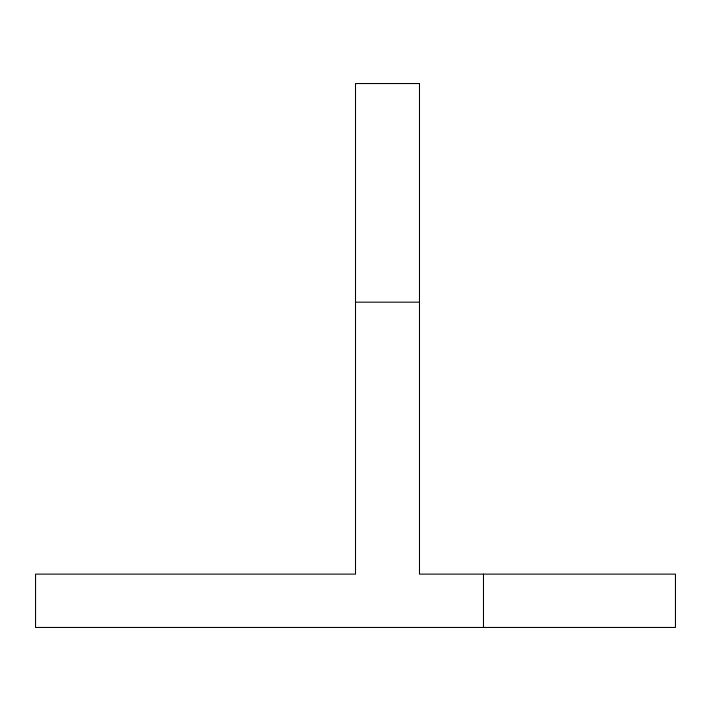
<?xml version="1.0" encoding="UTF-8"?>
<svg xmlns="http://www.w3.org/2000/svg" width="711" height="711" viewBox="0 0 711 711"><rect width="100%" height="100%" fill="white"/><g stroke="black" fill="none" stroke-linecap="round" stroke-linejoin="round"><path stroke-width="1.07" d="M355.5 302.175L419.49 302.175M483.48 574.133L483.48 627.457M419.49 83.543L355.5 83.543L355.5 574.133L35.55 574.133L35.55 627.457L675.45 627.457L675.45 574.133L419.49 574.133L419.49 83.543"/></g></svg>
